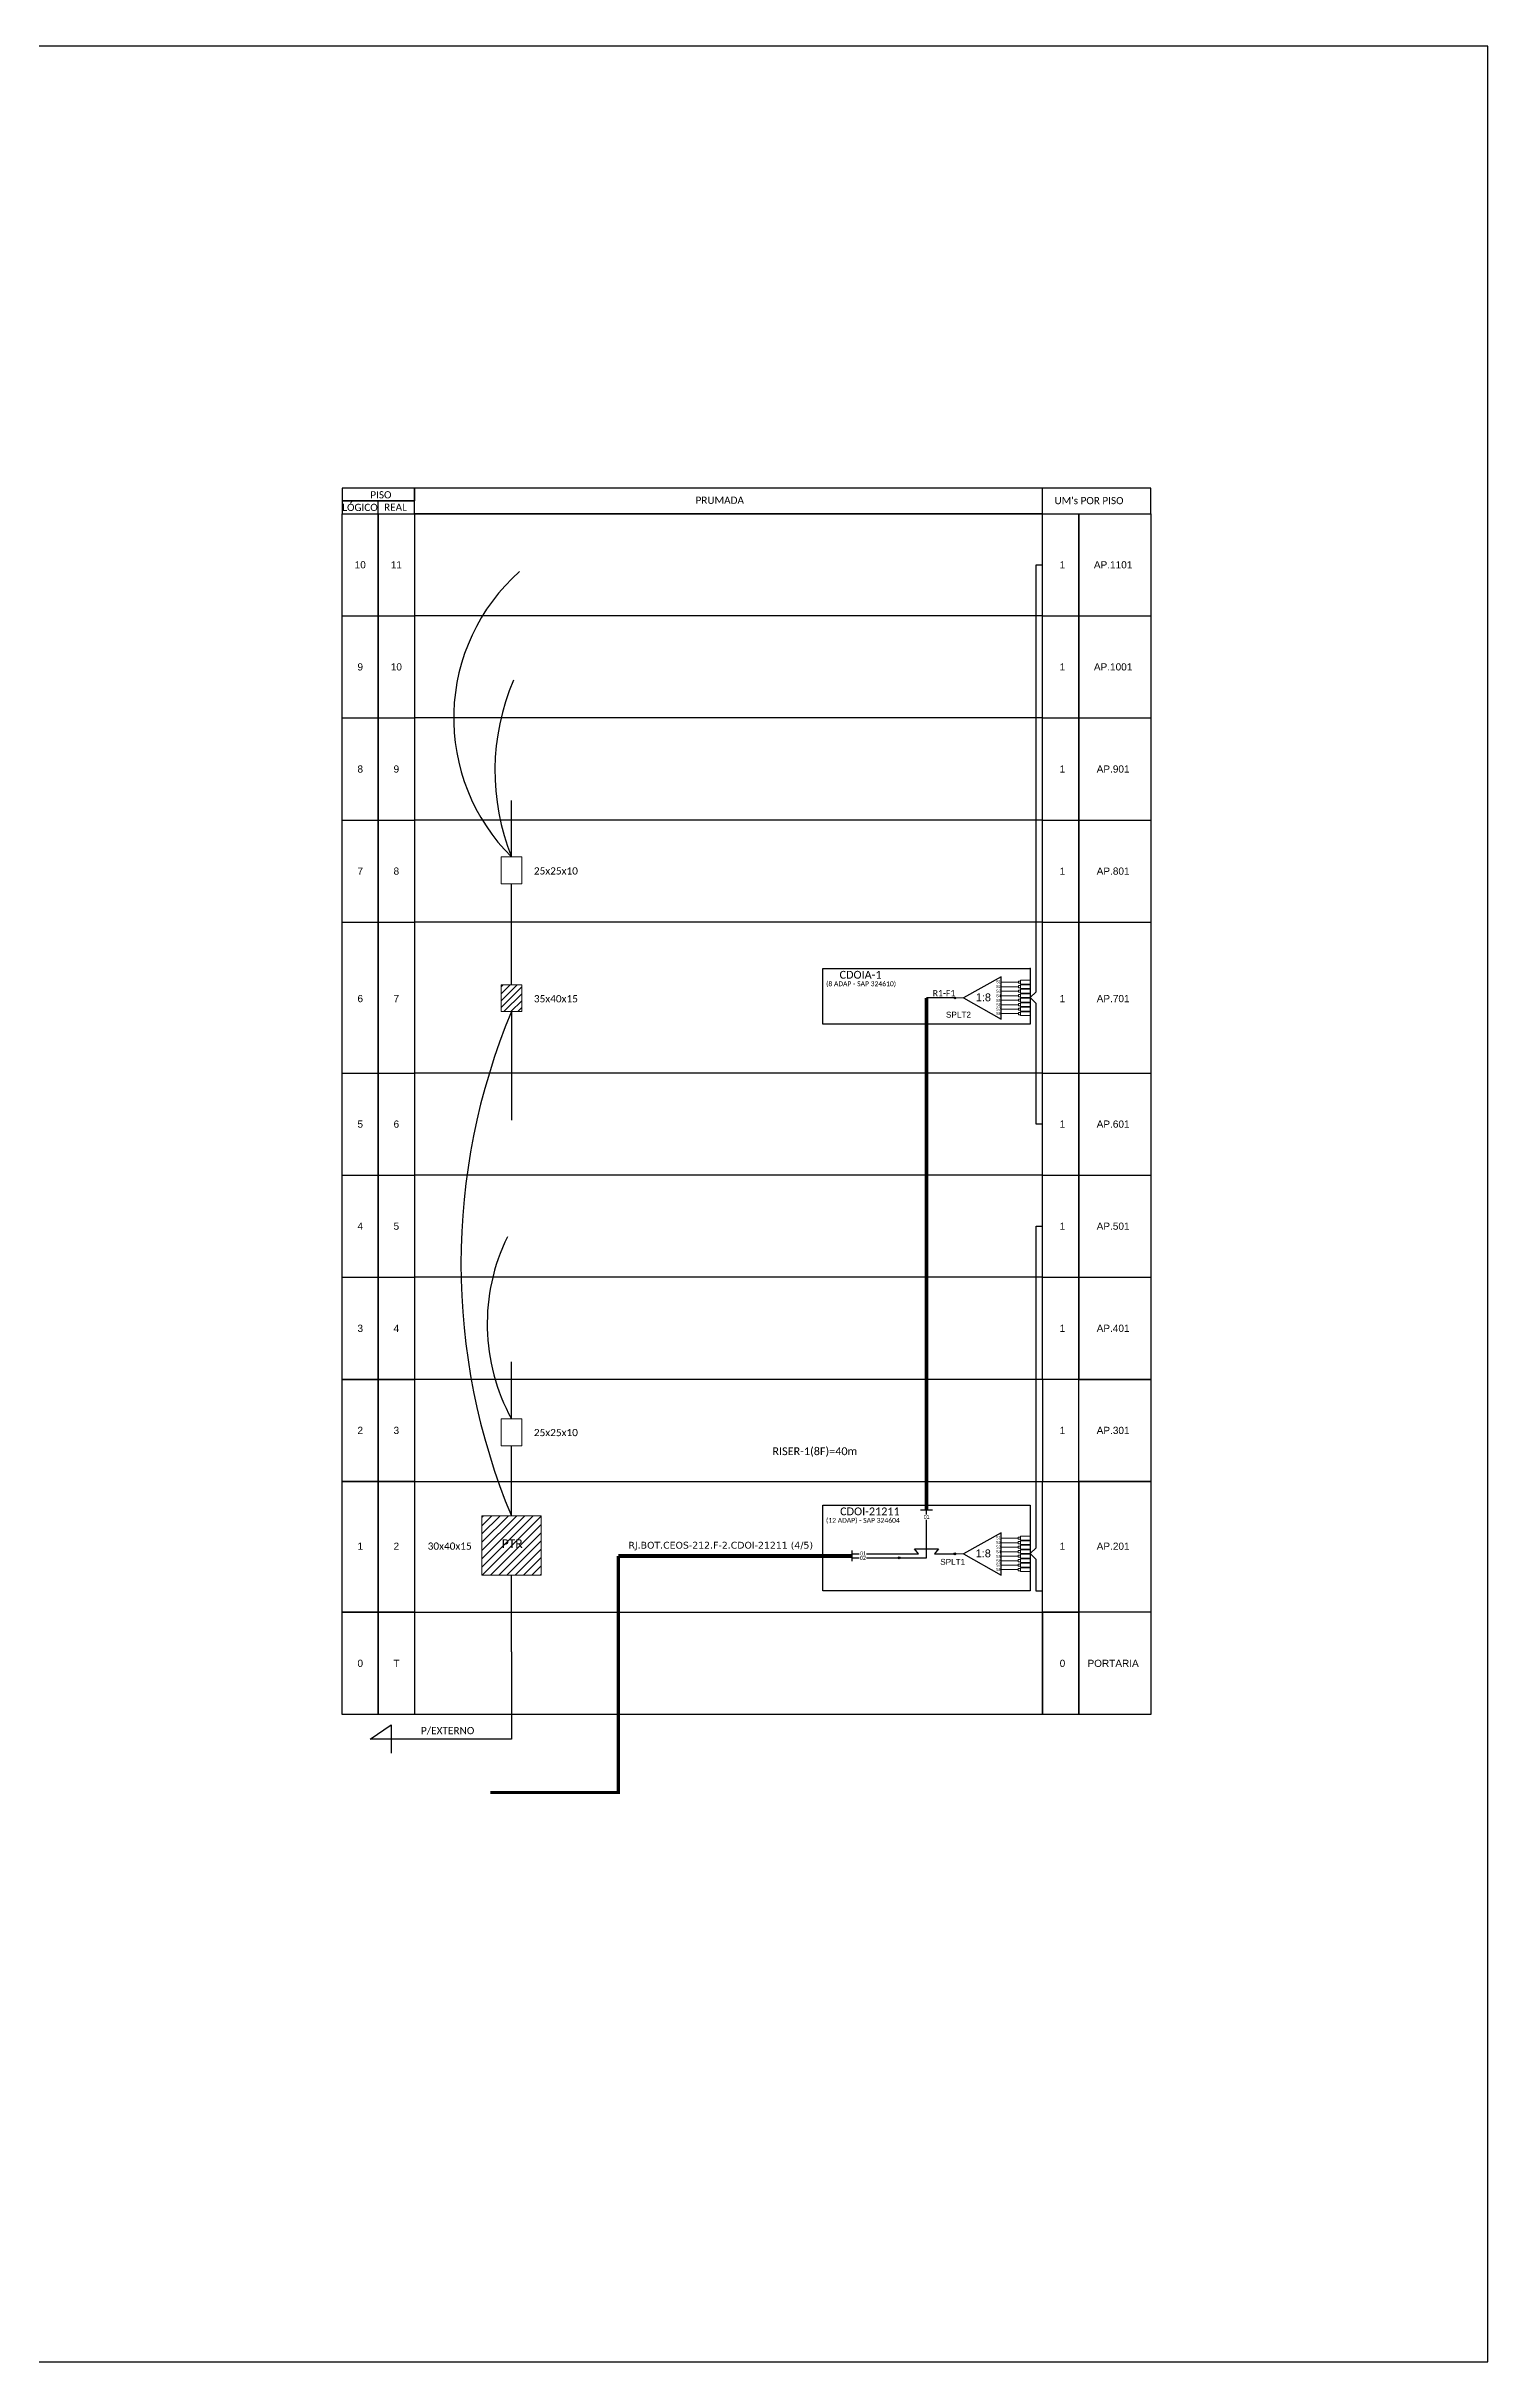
# Model space of a CAD drawing. Header units: millimetres. Extents: x 7747 to 8586, y -614 to 96.
# Drawn here: x 8216 to 8586, y -498 to 96 of the extents above; entities that cross this region are included whole.
import ezdxf
from ezdxf.enums import TextEntityAlignment as Align

# ---------------------------------------------------------------- set-up
doc = ezdxf.new("R2010")
doc.units = ezdxf.units.MM
doc.layers.add('40.1-ETIQUETAS', color=1, linetype='Continuous', lineweight=20)
doc.layers.add('EXTRA', color=50, linetype='Continuous', plot=False)
doc.layers.add('ml', color=1, linetype='Continuous')
doc.styles.add('ARIAL', font='arial.ttf')
doc.styles.add('siredit', font='verdana.ttf')
doc.styles.add('WMF-Calibri0', font='calibri.ttf')

# ---------------------------------------------------------------- blocks, each defined once
blk = doc.blocks.new('A$C415C251F')
at = {"color": 3}
blk.add_point((0, 0), dxfattribs=at)
blk = doc.blocks.new('SPLT_1-8_SC-APC')
at = {"color": 1}
blk.add_lwpolyline([(-7.37, -2.1), (-17.04, -7.55), (-7.37, -13), (-7.37, -2.1)], dxfattribs=at)
at = {"color": 3, "lineweight": 0}
for points in [[(-2.99, -3.51), (-7.37, -3.51)], [(-7.37, -4.66), (-2.99, -4.66)], [(-7.37, -5.82), (-2.99, -5.82)], [(-2.41, -3.02), (-2.41, -4)], [(-2.41, -3.02), (0, -3.02)], [(-2.41, -4), (0, -4)], [(-2.41, -4.17), (-2.41, -5.16)], [(-2.41, -4.17), (0, -4.17)], [(-2.41, -5.16), (0, -5.16)], [(-2.41, -5.32), (-2.41, -6.31)], [(-2.41, -5.32), (0, -5.32)], [(-7.37, -6.97), (-2.99, -6.97)], [(-7.37, -8.12), (-2.99, -8.12)], [(-7.37, -9.28), (-2.99, -9.28)], [(-7.37, -10.43), (-2.99, -10.43)], [(-7.37, -11.58), (-2.99, -11.58)], [(-2.41, -6.31), (0, -6.31)], [(-2.41, -6.48), (-2.41, -7.46)], [(-2.41, -6.48), (0, -6.48)], [(-2.41, -7.46), (0, -7.46)], [(-2.41, -7.63), (-2.41, -8.62)], [(-2.41, -7.63), (0, -7.63)], [(-2.41, -8.62), (0, -8.62)], [(-2.41, -8.78), (-2.41, -9.77)], [(-2.41, -8.78), (0, -8.78)], [(-2.41, -9.77), (0, -9.77)], [(-2.41, -9.94), (-2.41, -10.92)], [(-2.41, -9.94), (0, -9.94)], [(-2.41, -10.92), (0, -10.92)], [(-2.41, -11.09), (-2.41, -12.08)], [(-2.41, -11.09), (0, -11.09)], [(-2.41, -12.08), (0, -12.08)]]:
    blk.add_lwpolyline(points, dxfattribs=at)
for points in [[(-2.99, -3.22), (-2.41, -3.22), (-2.41, -3.8), (-2.99, -3.8)], [(-2.99, -4.38), (-2.41, -4.38), (-2.41, -4.95), (-2.99, -4.95)], [(-2.99, -5.53), (-2.41, -5.53), (-2.41, -6.1), (-2.99, -6.1)], [(-2.99, -6.68), (-2.41, -6.68), (-2.41, -7.26), (-2.99, -7.26)], [(-2.99, -7.84), (-2.41, -7.84), (-2.41, -8.41), (-2.99, -8.41)], [(-2.99, -8.99), (-2.41, -8.99), (-2.41, -9.56), (-2.99, -9.56)], [(-2.99, -10.14), (-2.41, -10.14), (-2.41, -10.72), (-2.99, -10.72)], [(-2.99, -11.3), (-2.41, -11.3), (-2.41, -11.87), (-2.99, -11.87)]]:
    blk.add_lwpolyline(points, close=True, dxfattribs=at)
at = {"color": 1, "lineweight": 0}
blk.add_lwpolyline([(-17.04, -7.55), (-19.26, -7.55)], dxfattribs=at)
at = {"color": 1, "style": 'ARIAL'}
for s, height, p in [('S1', 0.75, (-8.74, -3.78)), ('S2', 0.75, (-8.74, -4.97)), ('S3', 0.75, (-8.74, -6.18)), ('1:8', 2, (-13.91, -8.4)), ('S4', 0.75, (-8.74, -7.36)), ('S5', 0.75, (-8.74, -8.57)), ('S6', 0.75, (-8.74, -9.69)), ('S7', 0.75, (-8.74, -10.78)), ('S8', 0.75, (-8.74, -11.9))]:
    blk.add_text(s, height=height, dxfattribs=at).set_placement(p)

msp = doc.modelspace()

# ---------------------------------------------------------------- hatches: boundary and pattern name
h = msp.add_hatch()
h.set_pattern_fill('ANSI31', color=1, scale=10)
h.set_pattern_definition([(45, (-3855.0366, -1927.7276), (-0.88388348, 0.88388348), [])])
h.paths.add_polyline_path([(8337.79, -144.73), (8332.49, -144.73), (8332.49, -151.63), (8337.79, -151.63)])
h = msp.add_hatch(color=3)
h.dxf.hatch_style = 1
edge = h.paths.add_edge_path()
edge.add_arc((8448.92, -148.11), 0.205, 0, 360)
h = msp.add_hatch()
h.set_pattern_fill('ANSI31', color=1, scale=12, style=0)
h.set_pattern_definition([(45, (7593.9623, -758.2838), (-1.0606602, 1.0606602), [])])
h.paths.add_polyline_path([(8342.72, -281.02), (8327.55, -281.02), (8327.55, -296.16), (8342.72, -296.16)])
h.paths.add_polyline_path([(8332.27, -290.07), (8338.79, -290.07), (8338.79, -286.13), (8332.27, -286.13)], flags=9)
h = msp.add_hatch(color=3)
h.dxf.hatch_style = 1
edge = h.paths.add_edge_path()
edge.add_arc((8448.89, -290.75), 0.256, 0, 360)
h = msp.add_hatch(color=3)
h.dxf.hatch_style = 1
edge = h.paths.add_edge_path()
edge.add_arc((8434.62, -291.75), 0.256, 0, 360)

# ---------------------------------------------------------------- linework, layer by layer
at = {"color": 0}
for p, q in [((8291.72, -23.89), (8300.98, -23.89)), ((8291.72, -50.09), (8291.72, -23.89)), ((8291.72, -23.89), (8300.98, -23.89)), ((8300.98, -23.89), (8300.98, -50.09)), ((8300.98, -23.89), (8310.24, -23.89)), ((8300.98, -50.09), (8300.98, -23.89)), ((8300.98, -23.89), (8310.24, -23.89)), ((8471.4, -23.89), (8310.24, -23.89)), ((8310.24, -23.89), (8310.24, -50.09)), ((8471.4, -23.89), (8310.24, -23.89)), ((8471.4, -23.89), (8480.66, -23.89)), ((8471.4, -50.09), (8471.4, -23.89)), ((8471.4, -23.89), (8480.66, -23.89)), ((8480.66, -23.89), (8499.18, -23.89)), ((8480.66, -50.09), (8480.66, -23.89)), ((8480.66, -23.89), (8480.66, -50.09)), ((8480.66, -23.89), (8499.18, -23.89)), ((8499.18, -23.89), (8499.18, -50.09)), ((8291.72, -50.09), (8300.98, -50.09)), ((8291.72, -76.28), (8291.72, -50.09)), ((8300.98, -50.09), (8300.98, -76.28)), ((8300.98, -50.09), (8310.24, -50.09)), ((8300.98, -76.28), (8300.98, -50.09)), ((8471.4, -50.09), (8310.24, -50.09)), ((8310.24, -50.09), (8310.24, -76.28)), ((8471.4, -50.09), (8480.66, -50.09)), ((8471.4, -76.28), (8471.4, -50.09)), ((8480.66, -50.09), (8499.18, -50.09)), ((8480.66, -76.28), (8480.66, -50.09)), ((8480.66, -50.09), (8480.66, -76.28)), ((8499.18, -50.09), (8499.18, -76.28)), ((8291.72, -76.28), (8300.98, -76.28)), ((8291.72, -102.48), (8291.72, -76.28)), ((8300.98, -76.28), (8300.98, -102.48)), ((8300.98, -76.28), (8310.24, -76.28)), ((8300.98, -102.48), (8300.98, -76.28)), ((8471.4, -76.28), (8310.24, -76.28)), ((8310.24, -76.28), (8310.24, -102.48)), ((8471.4, -76.28), (8480.66, -76.28)), ((8471.4, -102.48), (8471.4, -76.28)), ((8480.66, -76.28), (8499.18, -76.28)), ((8480.66, -102.48), (8480.66, -76.28)), ((8480.66, -76.28), (8480.66, -102.48)), ((8499.18, -76.28), (8499.18, -102.48)), ((8291.72, -102.48), (8300.98, -102.48)), ((8291.72, -128.67), (8291.72, -102.48)), ((8300.98, -102.48), (8300.98, -128.67)), ((8300.98, -102.48), (8310.24, -102.48)), ((8300.98, -128.67), (8300.98, -102.48)), ((8471.4, -102.48), (8310.24, -102.48)), ((8310.24, -102.48), (8310.24, -128.67)), ((8471.4, -102.48), (8480.66, -102.48)), ((8471.4, -128.67), (8471.4, -102.48)), ((8480.66, -102.48), (8499.18, -102.48)), ((8480.66, -128.67), (8480.66, -102.48)), ((8480.66, -102.48), (8480.66, -128.67)), ((8499.18, -102.48), (8499.18, -128.67)), ((8291.72, -128.67), (8300.98, -128.67)), ((8291.72, -167.37), (8291.72, -128.67)), ((8300.98, -128.67), (8300.98, -167.37)), ((8300.98, -128.67), (8310.24, -128.67)), ((8300.98, -167.37), (8300.98, -128.67)), ((8471.4, -128.67), (8310.24, -128.67)), ((8310.24, -128.67), (8310.24, -167.37)), ((8471.4, -128.67), (8480.66, -128.67)), ((8471.4, -167.37), (8471.4, -128.67)), ((8480.66, -128.67), (8499.18, -128.67)), ((8480.66, -167.37), (8480.66, -128.67)), ((8480.66, -128.67), (8480.66, -167.37)), ((8499.18, -128.67), (8499.18, -167.37)), ((8291.72, -167.37), (8300.98, -167.37)), ((8291.72, -193.57), (8291.72, -167.37)), ((8300.98, -167.37), (8300.98, -193.57)), ((8300.98, -167.37), (8310.24, -167.37)), ((8300.98, -193.57), (8300.98, -167.37)), ((8471.4, -167.37), (8310.24, -167.37)), ((8310.24, -167.37), (8310.24, -193.57)), ((8471.4, -167.37), (8480.66, -167.37)), ((8471.4, -193.57), (8471.4, -167.37)), ((8480.66, -167.37), (8499.18, -167.37)), ((8480.66, -193.57), (8480.66, -167.37)), ((8480.66, -167.37), (8480.66, -193.57)), ((8499.18, -167.37), (8499.18, -193.57)), ((8291.72, -193.57), (8300.98, -193.57)), ((8291.72, -219.76), (8291.72, -193.57)), ((8300.98, -193.57), (8300.98, -219.76)), ((8300.98, -193.57), (8310.24, -193.57)), ((8300.98, -219.76), (8300.98, -193.57)), ((8471.4, -193.57), (8310.24, -193.57)), ((8310.24, -193.57), (8310.24, -219.76)), ((8471.4, -193.57), (8480.66, -193.57)), ((8471.4, -219.76), (8471.4, -193.57)), ((8480.66, -193.57), (8499.18, -193.57)), ((8480.66, -219.76), (8480.66, -193.57)), ((8480.66, -193.57), (8480.66, -219.76)), ((8499.18, -193.57), (8499.18, -219.76)), ((8471.4, -219.76), (8310.24, -219.76)), ((8471.4, -245.96), (8310.24, -245.96)), ((8471.4, -245.96), (8471.4, -272.15)), ((8310.24, -272.15), (8471.4, -272.15)), ((8310.24, -305.72), (8471.4, -305.72)), ((8471.4, -305.72), (8471.4, -331.91)), ((8480.66, -331.91), (8480.66, -305.72)), ((8499.18, -305.72), (8499.18, -331.91)), ((8471.4, -331.91), (8310.24, -331.91)), ((8499.18, -331.91), (8480.66, -331.91))]:
    msp.add_line(p, q, dxfattribs=at)
at = {"color": 5}
for p, q in [((8441.62, -291.75), (8441.62, -282.01)), ((8441.63, -290.75), (8441.63, -290.75))]:
    msp.add_line(p, q, dxfattribs=at)
at = {"color": 3}
for p, q in [((8422.46, -290.75), (8424.33, -290.75)), ((8426.25, -290.75), (8439.54, -290.75)), ((8443.68, -290.75), (8448.89, -290.75))]:
    msp.add_line(p, q, dxfattribs=at)
for points in [[(7747.02, -497.97), (8585.58, -497.97), (8585.58, 96.03), (7747.02, 96.03), (7747.02, -497.97)], [(8310.24, -23.89), (8499.18, -23.89), (8499.18, -17.31), (8310.24, -17.31), (8310.24, -17.31), (8310.24, -20.6)], [(8471.39, -23.89), (8471.39, -17.31)], [(8300.98, -23.89), (8300.98, -20.6)]]:
    msp.add_lwpolyline(points)
for points in [[(8291.72, -20.6), (8310.24, -20.6), (8310.24, -17.31), (8291.72, -17.31)], [(8291.72, -23.89), (8310.24, -23.89), (8310.24, -20.6), (8291.72, -20.6)]]:
    msp.add_lwpolyline(points, close=True)
for points in [[(8471.4, -180.47), (8469.75, -180.47), (8469.75, -149.53), (8468.18, -148.03), (8469.75, -146.52), (8469.75, -36.99), (8471.4, -36.99)], [(8471.4, -300.3), (8469.75, -300.3), (8469.75, -292.17), (8468.18, -290.67), (8469.75, -289.16), (8469.75, -206.66), (8471.4, -206.66)], [(8439.54, -290.75), (8438.53, -289.48), (8444.69, -289.48), (8443.68, -290.75)]]:
    msp.add_lwpolyline(points, dxfattribs=at)
at = {"lineweight": 0}
for points in [[(8332.49, -111.95), (8337.79, -111.95), (8337.79, -118.84), (8332.49, -118.84)], [(8332.49, -256.11), (8337.79, -256.11), (8337.79, -263), (8332.49, -263)]]:
    msp.add_lwpolyline(points, close=True, dxfattribs=at)
at = {"color": 1}
for points in [[(8415.05, -140.56), (8468.18, -140.56), (8468.18, -154.88), (8415.05, -154.88)], [(8415.05, -278.22), (8468.18, -278.22), (8468.18, -300.2), (8415.05, -300.2)]]:
    msp.add_lwpolyline(points, close=True, dxfattribs=at)
at = {"color": 1, "lineweight": 0}
for points in [[(8332.49, -144.73), (8337.79, -144.73), (8337.79, -151.63), (8332.49, -151.63)], [(8327.55, -280.99), (8342.72, -280.99), (8342.72, -296.16), (8327.55, -296.16)]]:
    msp.add_lwpolyline(points, close=True, dxfattribs=at)
at = {"color": 5, "const_width": 1}
msp.add_lwpolyline([(8441.62, -279.46), (8441.62, -148.11)], dxfattribs=at)
at = {"color": 5}
for points in [[(8448.72, -148.11), (8441.62, -148.11)], [(8440.11, -279.46), (8443.14, -279.46)], [(8441.62, -280.66), (8441.62, -279.46)], [(8434.62, -291.75), (8441.62, -291.75)]]:
    msp.add_lwpolyline(points, dxfattribs=at)
at = {"color": 0}
for points in [[(8291.72, -219.76), (8300.98, -219.76), (8300.98, -245.96), (8291.72, -245.96)], [(8300.98, -219.76), (8310.24, -219.76), (8310.24, -245.96), (8300.98, -245.96)], [(8471.4, -219.76), (8480.66, -219.76), (8480.66, -245.96), (8471.4, -245.96)], [(8480.66, -219.76), (8499.18, -219.76), (8499.18, -245.96), (8480.66, -245.96)], [(8291.72, -245.96), (8300.98, -245.96), (8300.98, -272.15), (8291.72, -272.15)], [(8300.98, -245.96), (8310.24, -245.96), (8310.24, -272.15), (8300.98, -272.15)], [(8480.66, -245.96), (8499.18, -245.96), (8499.18, -272.15), (8480.66, -272.15)], [(8291.72, -272.15), (8300.98, -272.15), (8300.98, -305.72), (8291.72, -305.72)], [(8300.98, -272.15), (8310.24, -272.15), (8310.24, -305.72), (8300.98, -305.72)], [(8471.4, -272.15), (8480.66, -272.15), (8480.66, -305.72), (8471.4, -305.72)], [(8480.66, -272.15), (8499.18, -272.15), (8499.18, -305.72), (8480.66, -305.72)], [(8291.72, -305.72), (8300.98, -305.72), (8300.98, -331.91), (8291.72, -331.91)], [(8300.98, -305.72), (8310.24, -305.72), (8310.24, -331.91), (8300.98, -331.91)], [(8471.4, -305.72), (8480.66, -305.72), (8480.66, -331.91), (8471.4, -331.91)]]:
    msp.add_lwpolyline(points, close=True, dxfattribs=at)
at = {"color": 1}
for points, const_width in [([(8362.56, -291.25), (8362.56, -351.97), (8329.71, -351.97)], 0.8), ([(8362.56, -291.25), (8422.46, -291.25)], 1)]:
    msp.add_lwpolyline(points, dxfattribs=dict(at, const_width=const_width))
msp.add_lwpolyline([(8422.46, -289.86), (8422.46, -292.64)], dxfattribs=at)
at = {"color": 2}
for points in [[(8422.46, -291.75), (8424.33, -291.75)], [(8426.26, -291.75), (8434.62, -291.75)]]:
    msp.add_lwpolyline(points, dxfattribs=at)
at = {"color": 3}
for centre, radius in [((8448.92, -148.11), 0.205), ((8448.89, -290.75), 0.256), ((8434.62, -291.75), 0.256)]:
    msp.add_circle(centre, radius, dxfattribs=at)
at = {"layer": 'EXTRA', "color": 3}
for points in [[(8335.14, -111.95), (8335.14, -97.48)], [(8335.14, -144.73), (8335.14, -118.84)], [(8335.14, -151.63), (8335.14, -179.47)], [(8335.14, -256.11), (8335.14, -241.49)], [(8335.14, -280.99), (8335.14, -263)]]:
    msp.add_lwpolyline(points, dxfattribs=at)
for centre, radius, start, end in [((8370.6, -76.3), 50.28, 131.63476, 225.14888), ((8390.36, -89.88), 59.47, 156.97961, 201.77672), ((8489.99, -216.31), 167.82, 157.33046, 202.66954), ((8379.78, -231.74), 50.86, 153.95816, 208.62716)]:
    msp.add_arc(centre, radius, start, end, dxfattribs=at)
at = {"layer": 'ml', "color": 1}
for points in [[(8335.14, -315.86), (8335.14, -296.16)], [(8335.14, -315.86), (8335.14, -338.24), (8298.86, -338.24), (8304.32, -334.61), (8304.32, -341.87)]]:
    msp.add_lwpolyline(points, dxfattribs=at)

# ---------------------------------------------------------------- block references
at = {"color": 3}
for name, p in [('A$C415C251F', (8468.18, -140.56)), ('SPLT_1-8_SC-APC', (8468.18, -140.56)), ('SPLT_1-8_SC-APC', (8468.15, -283.2))]:
    msp.add_blockref(name, p, dxfattribs=at)

# ---------------------------------------------------------------- texts
at = {"style": 'WMF-Calibri0'}
for s, p in [('  LÓGICO', (8290.46, -23.18)), ('     PISO', (8295.69, -19.95)), ('    REAL', (8299.87, -23.13)), ('PRUMADA', (8382.37, -21.35)), ("UM's POR PISO", (8474.45, -21.44))]:
    msp.add_text(s, height=1.84, dxfattribs=at).set_placement(p)
at = {"color": 0, "style": 'ARIAL'}
for s, p in [('10', (8296.35, -36.99)), ('11', (8305.61, -36.99)), ('1', (8476.5, -36.99)), ('AP.1101', (8489.49, -36.99)), ('9', (8296.35, -63.18)), ('10', (8305.61, -63.18)), ('1', (8476.5, -63.18)), ('AP.1001', (8489.49, -63.18)), ('8', (8296.35, -89.38)), ('9', (8305.61, -89.38)), ('1', (8476.5, -89.38)), ('AP.901', (8489.49, -89.38)), ('7', (8296.35, -115.57)), ('8', (8305.61, -115.57)), ('1', (8476.5, -115.57)), ('AP.801', (8489.49, -115.57)), ('6', (8296.35, -148.28)), ('7', (8305.61, -148.28)), ('1', (8476.5, -148.28)), ('AP.701', (8489.49, -148.28)), ('5', (8296.35, -180.47)), ('6', (8305.61, -180.47)), ('1', (8476.5, -180.47)), ('AP.601', (8489.49, -180.47)), ('4', (8296.35, -206.66)), ('5', (8305.61, -206.66)), ('1', (8476.5, -206.66)), ('AP.501', (8489.49, -206.66)), ('3', (8296.35, -232.86)), ('4', (8305.61, -232.86)), ('1', (8476.5, -232.86)), ('AP.401', (8489.49, -232.86)), ('2', (8296.35, -259.05)), ('3', (8305.61, -259.05)), ('1', (8476.5, -259.05)), ('AP.301', (8489.49, -259.05)), ('1', (8296.35, -288.77)), ('2', (8305.61, -288.77)), ('1', (8476.5, -288.77)), ('AP.201', (8489.49, -288.77)), ('0', (8296.35, -318.81)), ('T', (8305.61, -318.81)), ('0', (8476.5, -318.81)), ('PORTARIA', (8489.49, -318.81))]:
    msp.add_text(s, height=1.84, dxfattribs=at).set_placement(p, align=Align.MIDDLE_CENTER)
at = {"color": 0, "style": 'WMF-Calibri0'}
for s, p in [('25x25x10', (8340.89, -116.45)), ('35x40x15', (8340.89, -149.24)), ('25x25x10', (8340.89, -260.53)), ('30x40x15', (8313.65, -289.67)), ('P/EXTERNO', (8311.92, -337))]:
    msp.add_text(s, height=1.854, dxfattribs=at).set_placement(p)
at = {"color": 1, "ltscale": 6, "style": 'WMF-Calibri0'}
msp.add_text('CDOIA-1', height=2, dxfattribs=at).set_placement((8419.31, -143.17))
msp.add_text('(8 ADAP - SAP 324610)', height=1.25, dxfattribs=at).set_placement((8424.83, -145.1), align=Align.CENTER)
at = {"color": 5, "style": 'WMF-Calibri0'}
for s, height, p in [('R1-F1', 1.6, (8443.21, -147.68)), ('RISER-1(8F)=40m', 2, (8402.09, -265.4))]:
    msp.add_text(s, height=height, dxfattribs=at).set_placement(p)
at = {"ltscale": 6, "style": 'ARIAL'}
msp.add_text('SPLT2', height=1.5, dxfattribs=at).set_placement((8449.82, -153.15), align=Align.CENTER)
at = {"color": 1, "style": 'WMF-Calibri0'}
msp.add_text('CDOI-21211', height=2, dxfattribs=at).set_placement((8419.45, -280.83))
msp.add_text('(12 ADAP) - SAP 324604', height=1.25, dxfattribs=at).set_placement((8425.3, -282.76), align=Align.CENTER)
at = {"style": 'ARIAL'}
for s, p in [('01', (8441.65, -281.26)), ('01', (8425.34, -290.6)), ('02', (8425.3, -291.78))]:
    msp.add_text(s, height=1, dxfattribs=at).set_placement(p, align=Align.MIDDLE_CENTER)
at = {"color": 7, "style": 'WMF-Calibri0'}
msp.add_text('PTR', height=2.224, dxfattribs=at).set_placement((8332.65, -289.2))
at = {"style": 'ARIAL'}
msp.add_text('SPLT1', height=1.5, dxfattribs=at).set_placement((8448.34, -293.52), align=Align.CENTER)
at = {"layer": '40.1-ETIQUETAS', "color": 1, "style": 'siredit'}
msp.add_text('RJ.BOT.CEOS-212.F-2.CDOI-21211 (4/5)', height=1.7496, dxfattribs=at).set_placement((8388.83, -288.51), align=Align.MIDDLE_CENTER)

doc.saveas('drawing.dxf')
